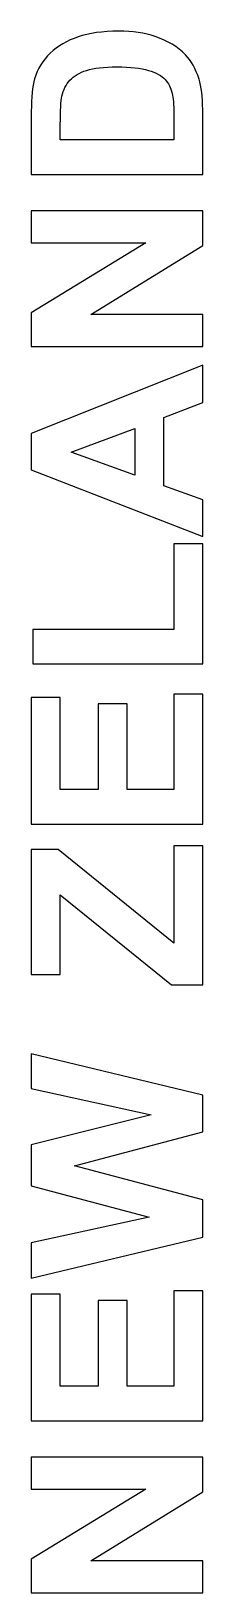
# Model space of a CAD drawing. Header units: centimetres. Extents: x -12.1 to 12.1, y -5 to 6.2.
# Drawn here: x 9.634 to 9.779, y -3.936 to -2.614 of the extents above; entities that cross this region are included whole.
import ezdxf

# ---------------------------------------------------------------- set-up
doc = ezdxf.new("R2010")
doc.units = ezdxf.units.CM
doc.header["$MEASUREMENT"] = 0
doc.layers.add('Layer 1', color=7, linetype='Continuous')

msp = doc.modelspace()

# ---------------------------------------------------------------- linework, layer by layer
at = {"layer": 'Layer 1', "color": 250}
for points, knots in [([(9.6343, -2.73522), (9.6343, -2.73522), (9.6343, -2.68184), (9.6343, -2.68184), (9.6343, -2.68184), (9.6343, -2.66979), (9.63523, -2.66062), (9.63704, -2.65427), (9.63704, -2.65427), (9.63954, -2.64582), (9.64397, -2.63851), (9.65032, -2.63248), (9.65032, -2.63248), (9.65669, -2.62646), (9.66456, -2.62183), (9.67375, -2.61872), (9.67375, -2.61872), (9.68299, -2.61551), (9.6944, -2.61394), (9.70797, -2.61394), (9.70797, -2.61394), (9.71985, -2.61394), (9.73013, -2.61542), (9.73875, -2.61836), (9.73875, -2.61836), (9.74926, -2.622), (9.75782, -2.62716), (9.76432, -2.63386), (9.76432, -2.63386), (9.76924, -2.63895), (9.77305, -2.64579), (9.77582, -2.65438), (9.77582, -2.65438), (9.77785, -2.66085), (9.7789, -2.66946), (9.7789, -2.68024), (9.7789, -2.68024), (9.7789, -2.68024), (9.7789, -2.73522), (9.7789, -2.73522), (9.7789, -2.73522), (9.7789, -2.73522), (9.6343, -2.73522), (9.6343, -2.73522)], [0, 0, 0, 0, 0.0833333, 0.0833333, 0.0833333, 0.0833333, 0.1666667, 0.1666667, 0.1666667, 0.1666667, 0.25, 0.25, 0.25, 0.25, 0.3333333, 0.3333333, 0.3333333, 0.3333333, 0.4166667, 0.4166667, 0.4166667, 0.4166667, 0.5, 0.5, 0.5, 0.5, 0.5833333, 0.5833333, 0.5833333, 0.5833333, 0.6666667, 0.6666667, 0.6666667, 0.6666667, 0.75, 0.75, 0.75, 0.75, 0.8333333, 0.8333333, 0.8333333, 0.8333333, 1, 1, 1, 1]), ([(9.65876, -2.70598), (9.65876, -2.70598), (9.75453, -2.70598), (9.75453, -2.70598), (9.75453, -2.70598), (9.75453, -2.70598), (9.75453, -2.68421), (9.75453, -2.68421), (9.75453, -2.68421), (9.75453, -2.67605), (9.75407, -2.67014), (9.75313, -2.66653), (9.75313, -2.66653), (9.75197, -2.66178), (9.74999, -2.65787), (9.74713, -2.65473), (9.74713, -2.65473), (9.74431, -2.65164), (9.73965, -2.64905), (9.73313, -2.64708), (9.73313, -2.64708), (9.72666, -2.64512), (9.7179, -2.64416), (9.70669, -2.64416), (9.70669, -2.64416), (9.69551, -2.64416), (9.68692, -2.64512), (9.68092, -2.64708), (9.68092, -2.64708), (9.67492, -2.64905), (9.67026, -2.65182), (9.66691, -2.65541), (9.66691, -2.65541), (9.66357, -2.65896), (9.6613, -2.66344), (9.66013, -2.66889), (9.66013, -2.66889), (9.6592, -2.67299), (9.65876, -2.68097), (9.65876, -2.69288), (9.65876, -2.69288), (9.65876, -2.69288), (9.65876, -2.70598), (9.65876, -2.70598)], [0, 0, 0, 0, 0.0833333, 0.0833333, 0.0833333, 0.0833333, 0.1666667, 0.1666667, 0.1666667, 0.1666667, 0.25, 0.25, 0.25, 0.25, 0.3333333, 0.3333333, 0.3333333, 0.3333333, 0.4166667, 0.4166667, 0.4166667, 0.4166667, 0.5, 0.5, 0.5, 0.5, 0.5833333, 0.5833333, 0.5833333, 0.5833333, 0.6666667, 0.6666667, 0.6666667, 0.6666667, 0.75, 0.75, 0.75, 0.75, 0.8333333, 0.8333333, 0.8333333, 0.8333333, 1, 1, 1, 1]), ([(9.7789, -2.88072), (9.7789, -2.88072), (9.6343, -2.88072), (9.6343, -2.88072), (9.6343, -2.88072), (9.6343, -2.88072), (9.6343, -2.8523), (9.6343, -2.8523), (9.6343, -2.8523), (9.6343, -2.8523), (9.73086, -2.79314), (9.73086, -2.79314), (9.73086, -2.79314), (9.73086, -2.79314), (9.6343, -2.79314), (9.6343, -2.79314), (9.6343, -2.79314), (9.6343, -2.79314), (9.6343, -2.76597), (9.6343, -2.76597), (9.6343, -2.76597), (9.6343, -2.76597), (9.7789, -2.76597), (9.7789, -2.76597), (9.7789, -2.76597), (9.7789, -2.76597), (9.7789, -2.79526), (9.7789, -2.79526), (9.7789, -2.79526), (9.7789, -2.79526), (9.68459, -2.85359), (9.68459, -2.85359), (9.68459, -2.85359), (9.68459, -2.85359), (9.7789, -2.85359), (9.7789, -2.85359), (9.7789, -2.85359), (9.7789, -2.85359), (9.7789, -2.88072), (9.7789, -2.88072)], [0, 0, 0, 0, 0.0909091, 0.0909091, 0.0909091, 0.0909091, 0.1818182, 0.1818182, 0.1818182, 0.1818182, 0.2727273, 0.2727273, 0.2727273, 0.2727273, 0.3636364, 0.3636364, 0.3636364, 0.3636364, 0.4545455, 0.4545455, 0.4545455, 0.4545455, 0.5454545, 0.5454545, 0.5454545, 0.5454545, 0.6363636, 0.6363636, 0.6363636, 0.6363636, 0.7272727, 0.7272727, 0.7272727, 0.7272727, 0.8181818, 0.8181818, 0.8181818, 0.8181818, 1, 1, 1, 1]), ([(9.7789, -2.89654), (9.7789, -2.89654), (9.7789, -2.92831), (9.7789, -2.92831), (9.7789, -2.92831), (9.7789, -2.92831), (9.74603, -2.94089), (9.74603, -2.94089), (9.74603, -2.94089), (9.74603, -2.94089), (9.74603, -2.99871), (9.74603, -2.99871), (9.74603, -2.99871), (9.74603, -2.99871), (9.7789, -3.01065), (9.7789, -3.01065), (9.7789, -3.01065), (9.7789, -3.01065), (9.7789, -3.04164), (9.7789, -3.04164), (9.7789, -3.04164), (9.7789, -3.04164), (9.6343, -2.98532), (9.6343, -2.98532), (9.6343, -2.98532), (9.6343, -2.98532), (9.6343, -2.95442), (9.6343, -2.95442), (9.6343, -2.95442), (9.6343, -2.95442), (9.7789, -2.89654), (9.7789, -2.89654)], [0, 0, 0, 0, 0.1111111, 0.1111111, 0.1111111, 0.1111111, 0.2222222, 0.2222222, 0.2222222, 0.2222222, 0.3333333, 0.3333333, 0.3333333, 0.3333333, 0.4444444, 0.4444444, 0.4444444, 0.4444444, 0.5555556, 0.5555556, 0.5555556, 0.5555556, 0.6666667, 0.6666667, 0.6666667, 0.6666667, 0.7777778, 0.7777778, 0.7777778, 0.7777778, 1, 1, 1, 1]), ([(9.72168, -2.95029), (9.72168, -2.95029), (9.66802, -2.9702), (9.66802, -2.9702), (9.66802, -2.9702), (9.66802, -2.9702), (9.72168, -2.98974), (9.72168, -2.98974), (9.72168, -2.98974), (9.72168, -2.98974), (9.72168, -2.95029), (9.72168, -2.95029)], [0, 0, 0, 0, 0.25, 0.25, 0.25, 0.25, 0.5, 0.5, 0.5, 0.5, 1, 1, 1, 1]), ([(9.7789, -3.14955), (9.7789, -3.14955), (9.63546, -3.14955), (9.63546, -3.14955), (9.63546, -3.14955), (9.63546, -3.14955), (9.63546, -3.12035), (9.63546, -3.12035), (9.63546, -3.12035), (9.63546, -3.12035), (9.75453, -3.12035), (9.75453, -3.12035), (9.75453, -3.12035), (9.75453, -3.12035), (9.75453, -3.04775), (9.75453, -3.04775), (9.75453, -3.04775), (9.75453, -3.04775), (9.7789, -3.04775), (9.7789, -3.04775), (9.7789, -3.04775), (9.7789, -3.04775), (9.7789, -3.14955), (9.7789, -3.14955)], [0, 0, 0, 0, 0.1428571, 0.1428571, 0.1428571, 0.1428571, 0.2857143, 0.2857143, 0.2857143, 0.2857143, 0.4285714, 0.4285714, 0.4285714, 0.4285714, 0.5714286, 0.5714286, 0.5714286, 0.5714286, 0.7142857, 0.7142857, 0.7142857, 0.7142857, 1, 1, 1, 1]), ([(9.7789, -3.28513), (9.7789, -3.28513), (9.6343, -3.28513), (9.6343, -3.28513), (9.6343, -3.28513), (9.6343, -3.28513), (9.6343, -3.17788), (9.6343, -3.17788), (9.6343, -3.17788), (9.6343, -3.17788), (9.65876, -3.17788), (9.65876, -3.17788), (9.65876, -3.17788), (9.65876, -3.17788), (9.65876, -3.25595), (9.65876, -3.25595), (9.65876, -3.25595), (9.65876, -3.25595), (9.69079, -3.25595), (9.69079, -3.25595), (9.69079, -3.25595), (9.69079, -3.25595), (9.69079, -3.1833), (9.69079, -3.1833), (9.69079, -3.1833), (9.69079, -3.1833), (9.71519, -3.1833), (9.71519, -3.1833), (9.71519, -3.1833), (9.71519, -3.1833), (9.71519, -3.25595), (9.71519, -3.25595), (9.71519, -3.25595), (9.71519, -3.25595), (9.75453, -3.25595), (9.75453, -3.25595), (9.75453, -3.25595), (9.75453, -3.25595), (9.75453, -3.17511), (9.75453, -3.17511), (9.75453, -3.17511), (9.75453, -3.17511), (9.7789, -3.17511), (9.7789, -3.17511), (9.7789, -3.17511), (9.7789, -3.17511), (9.7789, -3.28513), (9.7789, -3.28513)], [0, 0, 0, 0, 0.0769231, 0.0769231, 0.0769231, 0.0769231, 0.1538462, 0.1538462, 0.1538462, 0.1538462, 0.2307692, 0.2307692, 0.2307692, 0.2307692, 0.3076923, 0.3076923, 0.3076923, 0.3076923, 0.3846154, 0.3846154, 0.3846154, 0.3846154, 0.4615385, 0.4615385, 0.4615385, 0.4615385, 0.5384615, 0.5384615, 0.5384615, 0.5384615, 0.6153846, 0.6153846, 0.6153846, 0.6153846, 0.6923077, 0.6923077, 0.6923077, 0.6923077, 0.7692308, 0.7692308, 0.7692308, 0.7692308, 0.8461538, 0.8461538, 0.8461538, 0.8461538, 1, 1, 1, 1]), ([(9.7789, -3.42106), (9.7789, -3.42106), (9.75256, -3.42106), (9.75256, -3.42106), (9.75256, -3.42106), (9.75256, -3.42106), (9.65876, -3.34511), (9.65876, -3.34511), (9.65876, -3.34511), (9.65876, -3.34511), (9.65876, -3.41252), (9.65876, -3.41252), (9.65876, -3.41252), (9.65876, -3.41252), (9.6343, -3.41252), (9.6343, -3.41252), (9.6343, -3.41252), (9.6343, -3.41252), (9.6343, -3.30664), (9.6343, -3.30664), (9.6343, -3.30664), (9.6343, -3.30664), (9.65696, -3.30664), (9.65696, -3.30664), (9.65696, -3.30664), (9.65696, -3.30664), (9.75453, -3.38588), (9.75453, -3.38588), (9.75453, -3.38588), (9.75453, -3.38588), (9.75453, -3.30356), (9.75453, -3.30356), (9.75453, -3.30356), (9.75453, -3.30356), (9.7789, -3.30356), (9.7789, -3.30356), (9.7789, -3.30356), (9.7789, -3.30356), (9.7789, -3.42106), (9.7789, -3.42106)], [0, 0, 0, 0, 0.0909091, 0.0909091, 0.0909091, 0.0909091, 0.1818182, 0.1818182, 0.1818182, 0.1818182, 0.2727273, 0.2727273, 0.2727273, 0.2727273, 0.3636364, 0.3636364, 0.3636364, 0.3636364, 0.4545455, 0.4545455, 0.4545455, 0.4545455, 0.5454545, 0.5454545, 0.5454545, 0.5454545, 0.6363636, 0.6363636, 0.6363636, 0.6363636, 0.7272727, 0.7272727, 0.7272727, 0.7272727, 0.8181818, 0.8181818, 0.8181818, 0.8181818, 1, 1, 1, 1]), ([(9.7789, -3.63487), (9.7789, -3.63487), (9.6343, -3.66944), (9.6343, -3.66944), (9.6343, -3.66944), (9.6343, -3.66944), (9.6343, -3.6395), (9.6343, -3.6395), (9.6343, -3.6395), (9.6343, -3.6395), (9.73363, -3.61772), (9.73363, -3.61772), (9.73363, -3.61772), (9.73363, -3.61772), (9.6343, -3.59128), (9.6343, -3.59128), (9.6343, -3.59128), (9.6343, -3.59128), (9.6343, -3.55655), (9.6343, -3.55655), (9.6343, -3.55655), (9.6343, -3.55655), (9.73531, -3.53122), (9.73531, -3.53122), (9.73531, -3.53122), (9.73531, -3.53122), (9.6343, -3.50899), (9.6343, -3.50899), (9.6343, -3.50899), (9.6343, -3.50899), (9.6343, -3.47959), (9.6343, -3.47959), (9.6343, -3.47959), (9.6343, -3.47959), (9.7789, -3.5147), (9.7789, -3.5147), (9.7789, -3.5147), (9.7789, -3.5147), (9.7789, -3.54571), (9.7789, -3.54571), (9.7789, -3.54571), (9.7789, -3.54571), (9.67079, -3.57448), (9.67079, -3.57448), (9.67079, -3.57448), (9.67079, -3.57448), (9.7789, -3.60319), (9.7789, -3.60319), (9.7789, -3.60319), (9.7789, -3.60319), (9.7789, -3.63487), (9.7789, -3.63487)], [0, 0, 0, 0, 0.0714286, 0.0714286, 0.0714286, 0.0714286, 0.1428571, 0.1428571, 0.1428571, 0.1428571, 0.2142857, 0.2142857, 0.2142857, 0.2142857, 0.2857143, 0.2857143, 0.2857143, 0.2857143, 0.3571429, 0.3571429, 0.3571429, 0.3571429, 0.4285714, 0.4285714, 0.4285714, 0.4285714, 0.5, 0.5, 0.5, 0.5, 0.5714286, 0.5714286, 0.5714286, 0.5714286, 0.6428571, 0.6428571, 0.6428571, 0.6428571, 0.7142857, 0.7142857, 0.7142857, 0.7142857, 0.7857143, 0.7857143, 0.7857143, 0.7857143, 0.8571429, 0.8571429, 0.8571429, 0.8571429, 1, 1, 1, 1]), ([(9.7789, -3.79017), (9.7789, -3.79017), (9.6343, -3.79017), (9.6343, -3.79017), (9.6343, -3.79017), (9.6343, -3.79017), (9.6343, -3.68292), (9.6343, -3.68292), (9.6343, -3.68292), (9.6343, -3.68292), (9.65876, -3.68292), (9.65876, -3.68292), (9.65876, -3.68292), (9.65876, -3.68292), (9.65876, -3.76096), (9.65876, -3.76096), (9.65876, -3.76096), (9.65876, -3.76096), (9.69079, -3.76096), (9.69079, -3.76096), (9.69079, -3.76096), (9.69079, -3.76096), (9.69079, -3.68833), (9.69079, -3.68833), (9.69079, -3.68833), (9.69079, -3.68833), (9.71519, -3.68833), (9.71519, -3.68833), (9.71519, -3.68833), (9.71519, -3.68833), (9.71519, -3.76096), (9.71519, -3.76096), (9.71519, -3.76096), (9.71519, -3.76096), (9.75453, -3.76096), (9.75453, -3.76096), (9.75453, -3.76096), (9.75453, -3.76096), (9.75453, -3.68015), (9.75453, -3.68015), (9.75453, -3.68015), (9.75453, -3.68015), (9.7789, -3.68015), (9.7789, -3.68015), (9.7789, -3.68015), (9.7789, -3.68015), (9.7789, -3.79017), (9.7789, -3.79017)], [0, 0, 0, 0, 0.0769231, 0.0769231, 0.0769231, 0.0769231, 0.1538462, 0.1538462, 0.1538462, 0.1538462, 0.2307692, 0.2307692, 0.2307692, 0.2307692, 0.3076923, 0.3076923, 0.3076923, 0.3076923, 0.3846154, 0.3846154, 0.3846154, 0.3846154, 0.4615385, 0.4615385, 0.4615385, 0.4615385, 0.5384615, 0.5384615, 0.5384615, 0.5384615, 0.6153846, 0.6153846, 0.6153846, 0.6153846, 0.6923077, 0.6923077, 0.6923077, 0.6923077, 0.7692308, 0.7692308, 0.7692308, 0.7692308, 0.8461538, 0.8461538, 0.8461538, 0.8461538, 1, 1, 1, 1]), ([(9.7789, -3.93579), (9.7789, -3.93579), (9.6343, -3.93579), (9.6343, -3.93579), (9.6343, -3.93579), (9.6343, -3.93579), (9.6343, -3.90737), (9.6343, -3.90737), (9.6343, -3.90737), (9.6343, -3.90737), (9.73086, -3.84817), (9.73086, -3.84817), (9.73086, -3.84817), (9.73086, -3.84817), (9.6343, -3.84817), (9.6343, -3.84817), (9.6343, -3.84817), (9.6343, -3.84817), (9.6343, -3.82106), (9.6343, -3.82106), (9.6343, -3.82106), (9.6343, -3.82106), (9.7789, -3.82106), (9.7789, -3.82106), (9.7789, -3.82106), (9.7789, -3.82106), (9.7789, -3.85035), (9.7789, -3.85035), (9.7789, -3.85035), (9.7789, -3.85035), (9.68459, -3.90868), (9.68459, -3.90868), (9.68459, -3.90868), (9.68459, -3.90868), (9.7789, -3.90868), (9.7789, -3.90868), (9.7789, -3.90868), (9.7789, -3.90868), (9.7789, -3.93579), (9.7789, -3.93579)], [0, 0, 0, 0, 0.0909091, 0.0909091, 0.0909091, 0.0909091, 0.1818182, 0.1818182, 0.1818182, 0.1818182, 0.2727273, 0.2727273, 0.2727273, 0.2727273, 0.3636364, 0.3636364, 0.3636364, 0.3636364, 0.4545455, 0.4545455, 0.4545455, 0.4545455, 0.5454545, 0.5454545, 0.5454545, 0.5454545, 0.6363636, 0.6363636, 0.6363636, 0.6363636, 0.7272727, 0.7272727, 0.7272727, 0.7272727, 0.8181818, 0.8181818, 0.8181818, 0.8181818, 1, 1, 1, 1])]:
    msp.add_open_spline(points, degree=3, knots=knots, dxfattribs=at)

doc.saveas('drawing.dxf')
